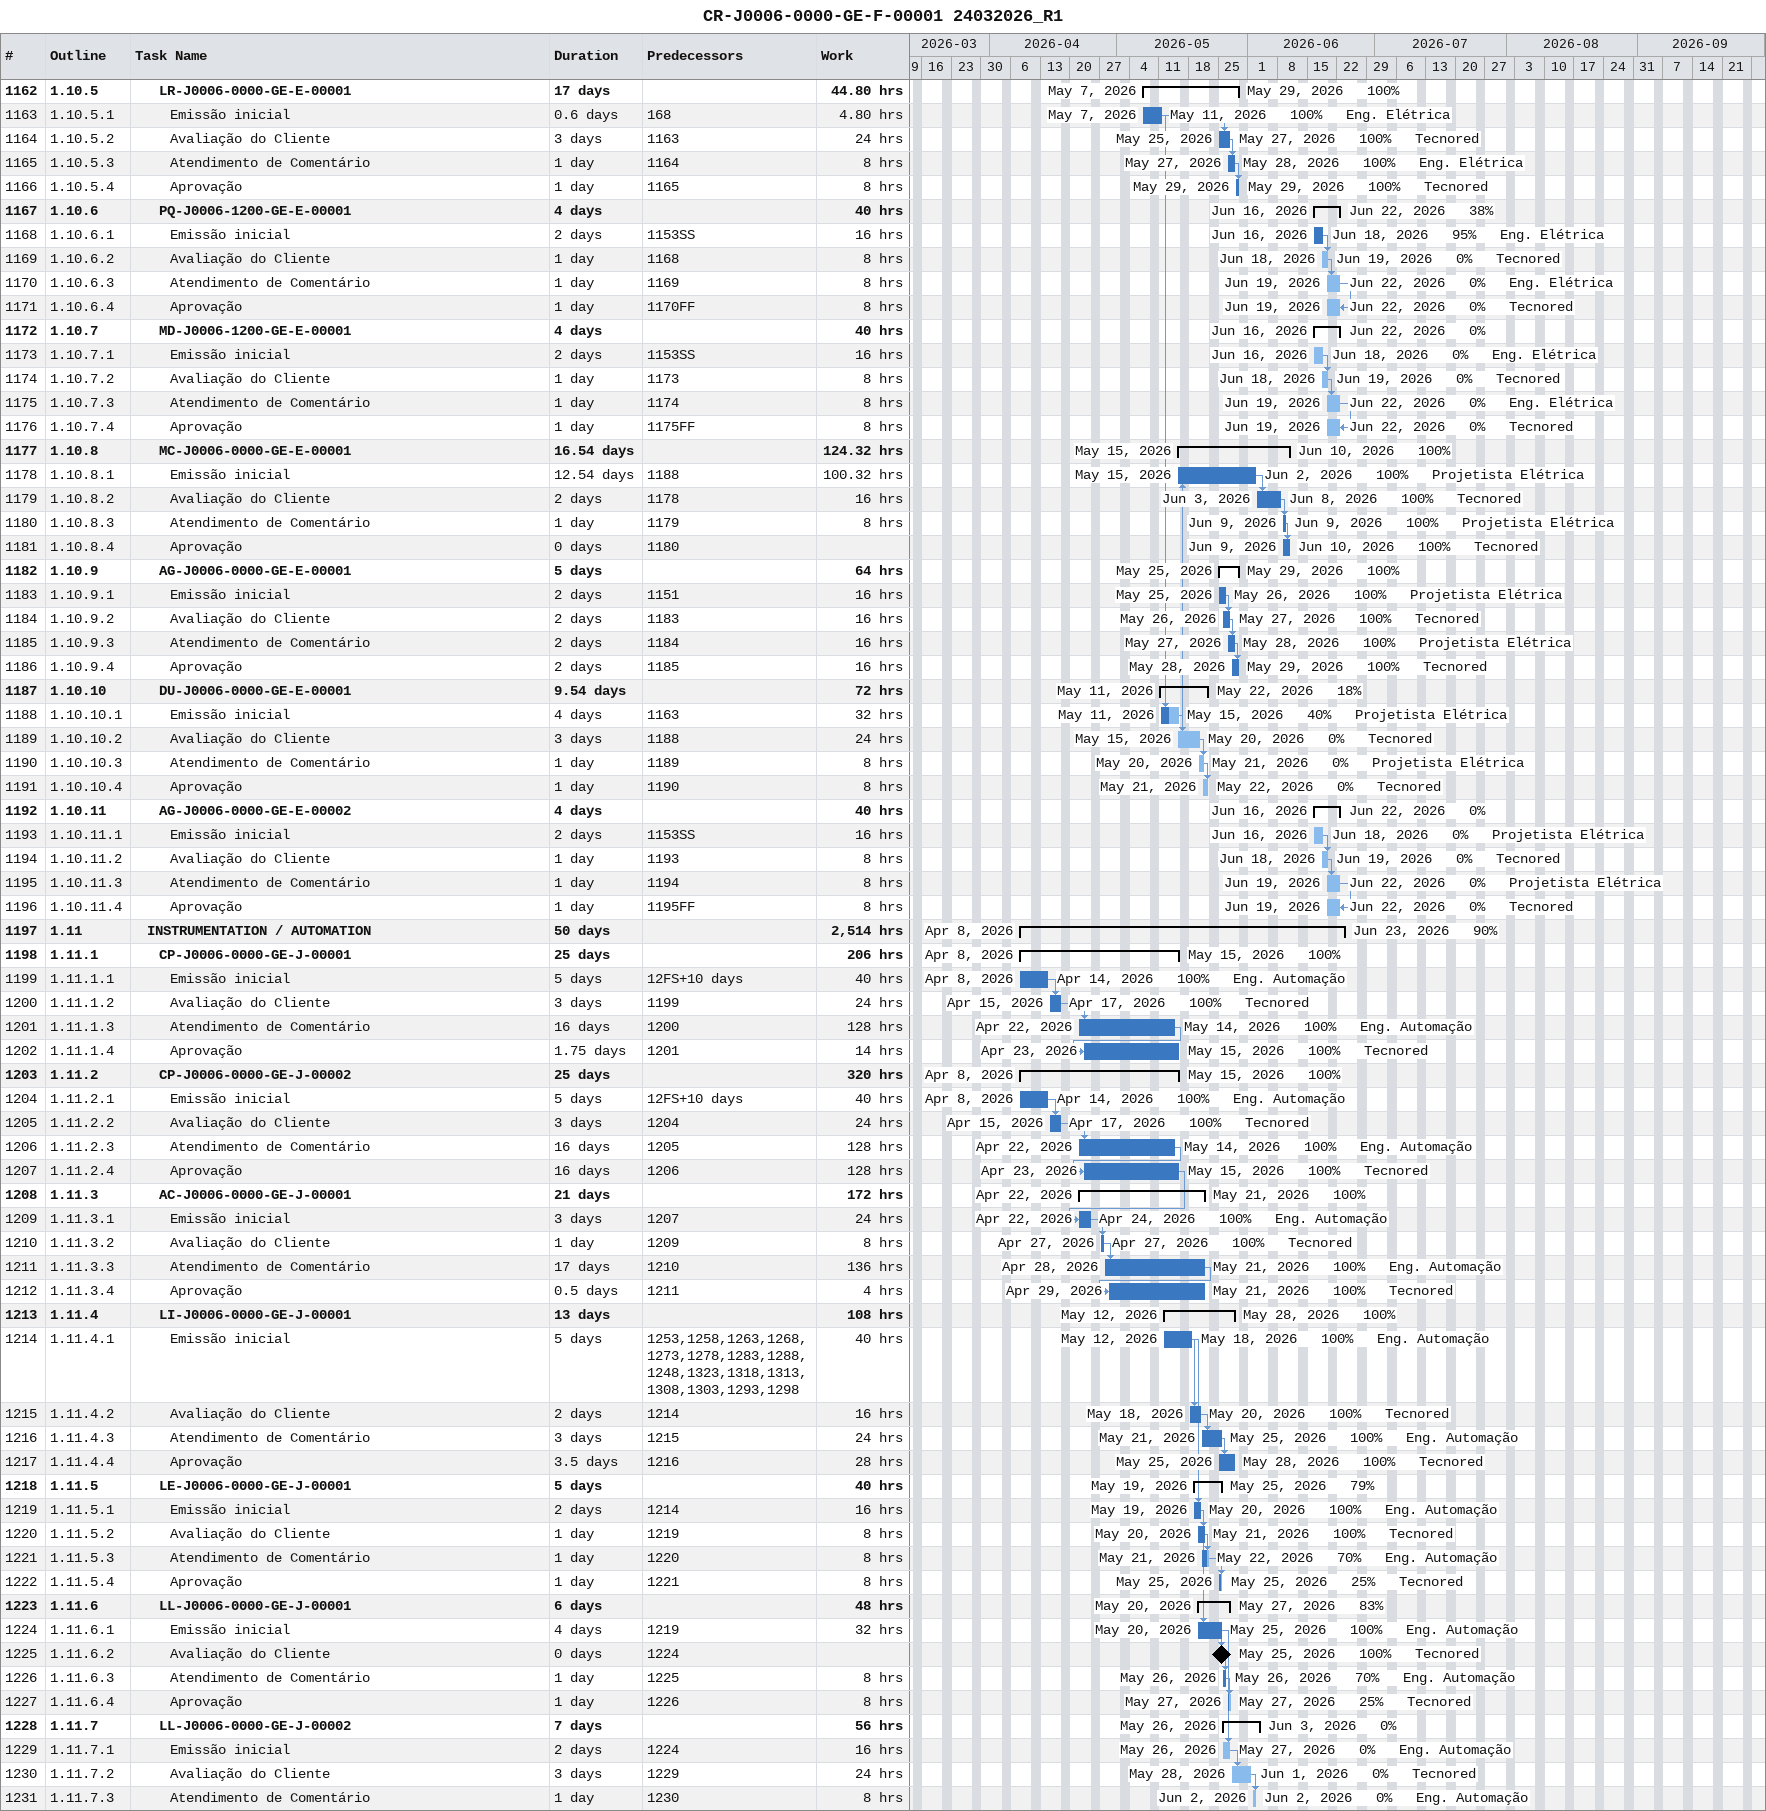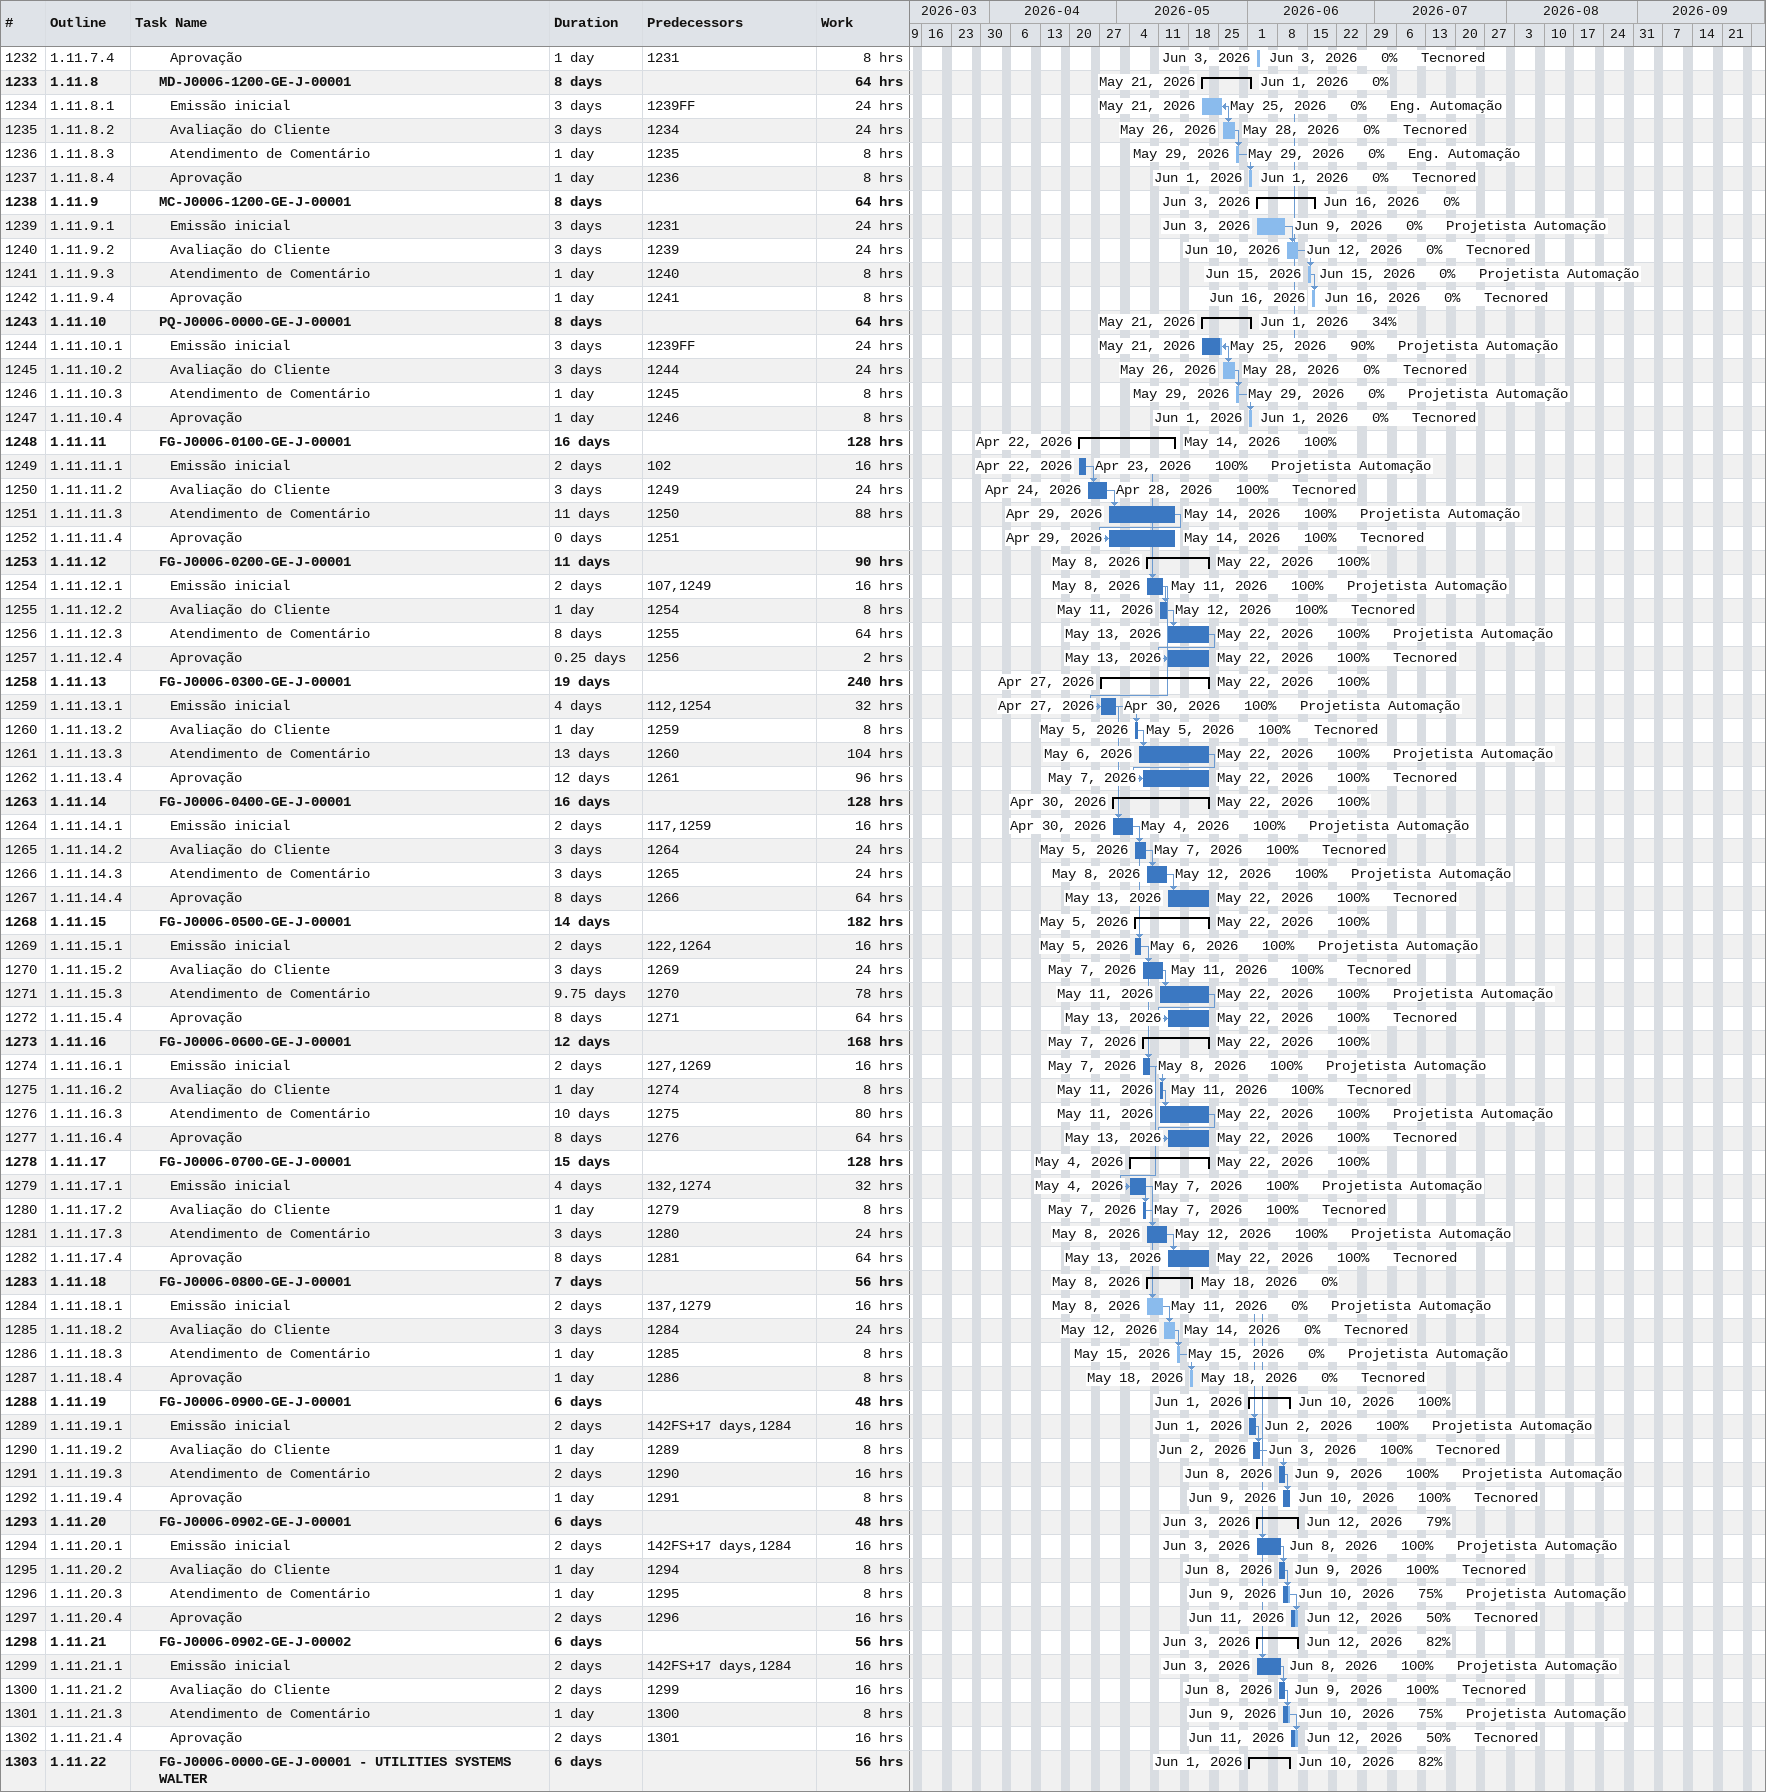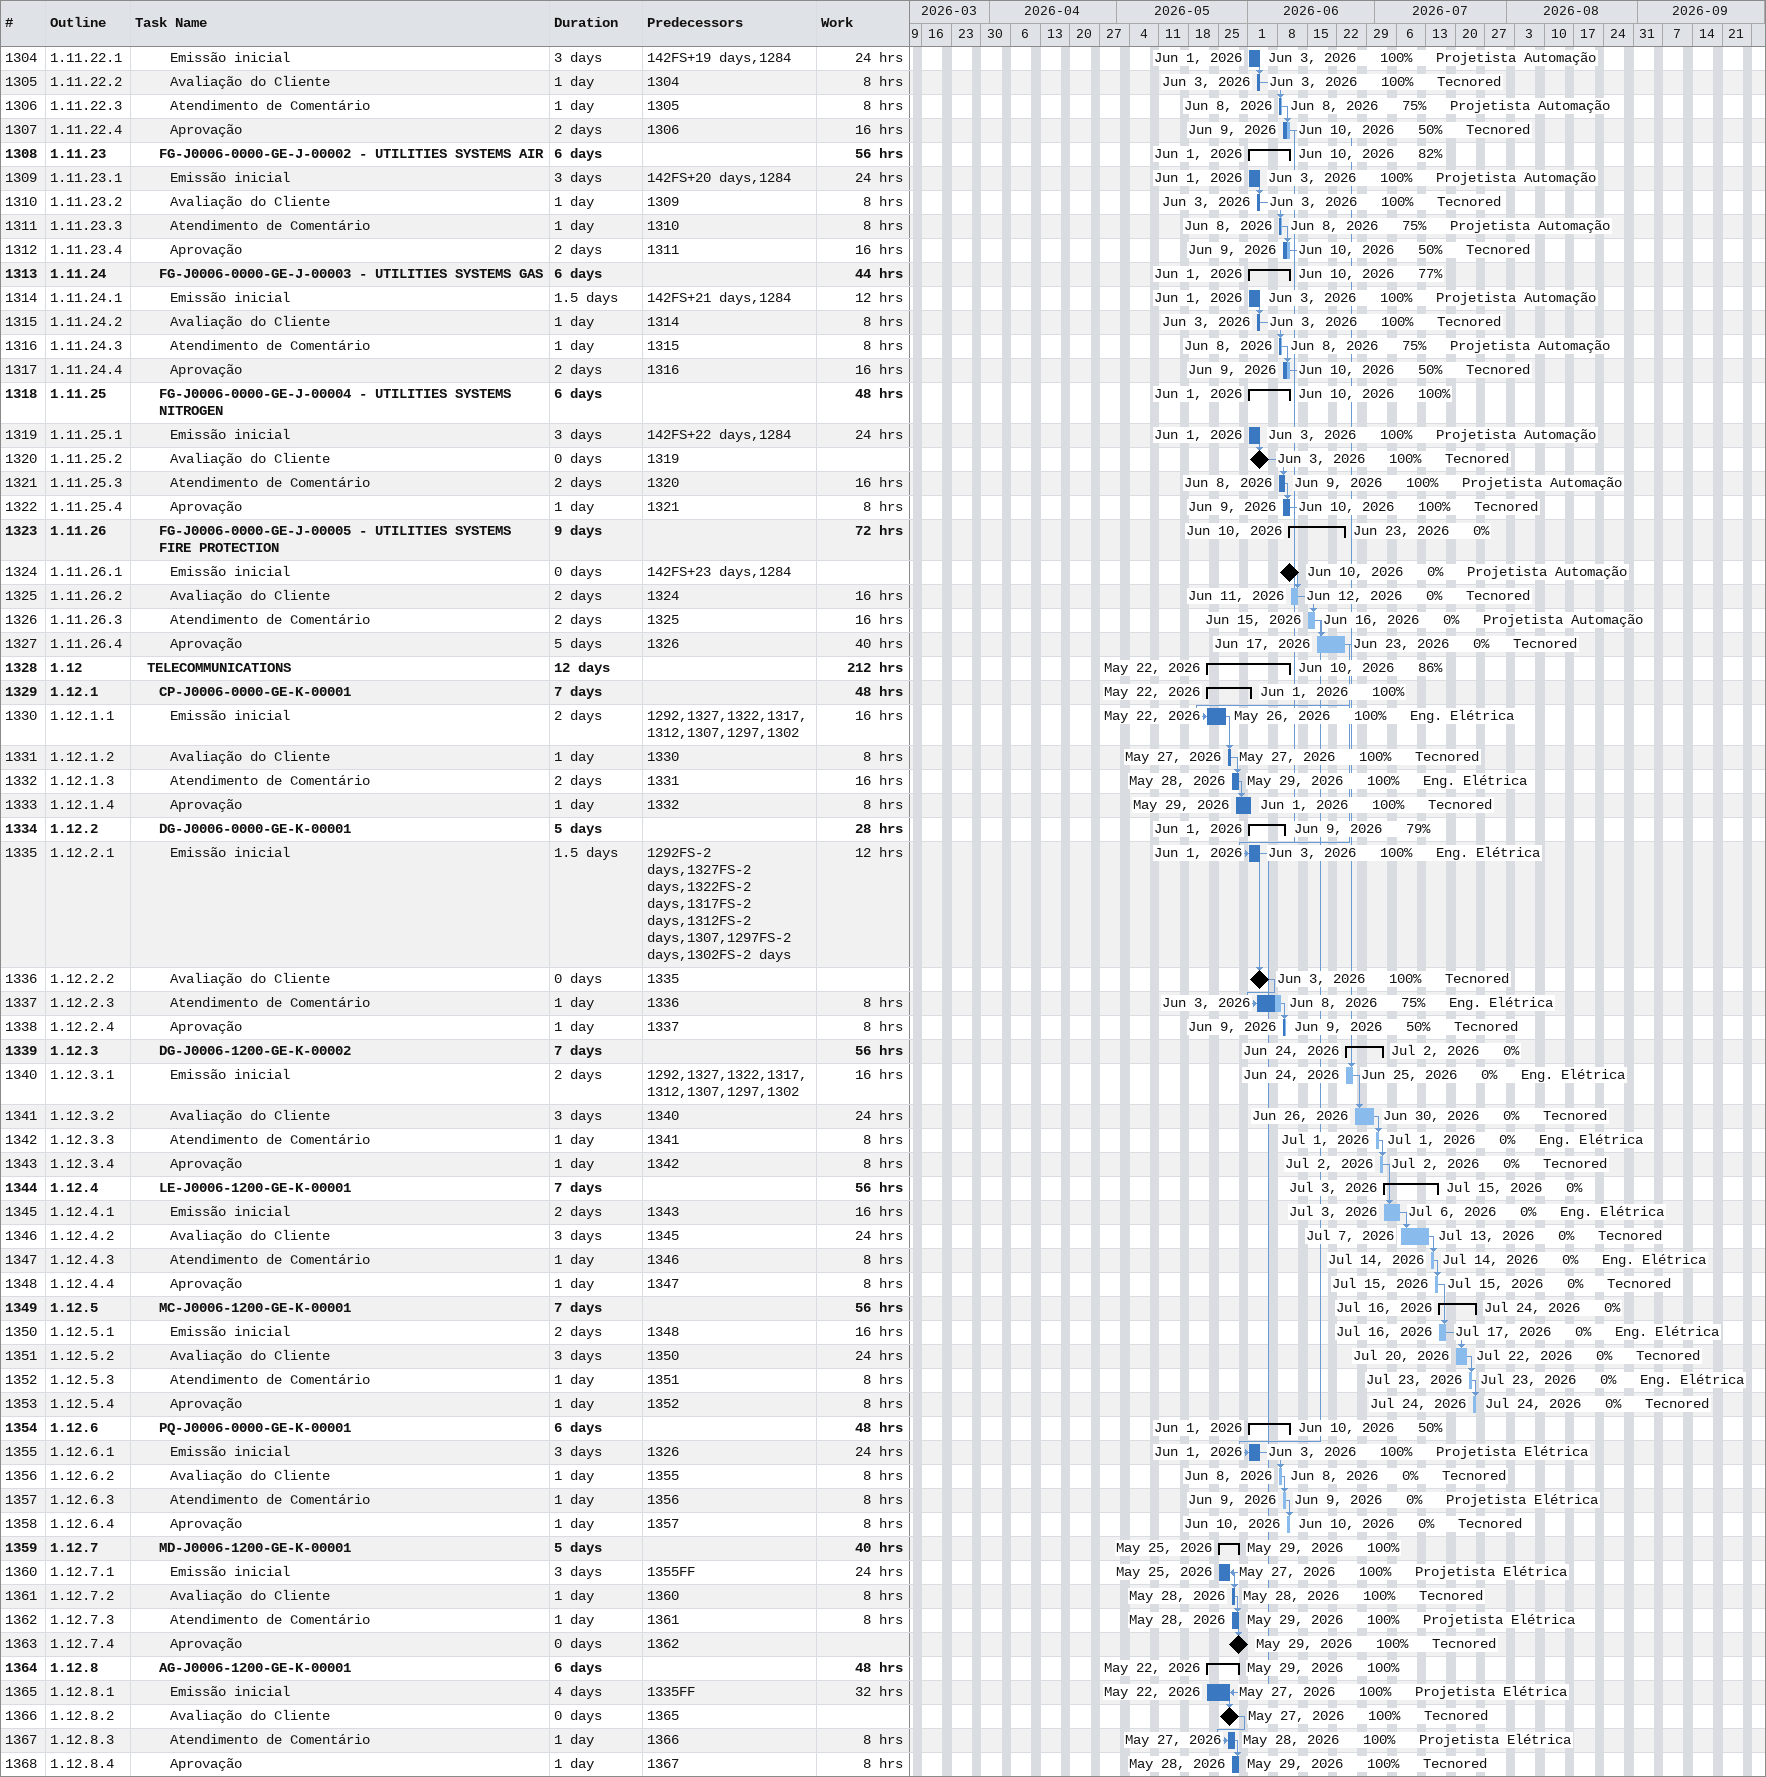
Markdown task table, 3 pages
CR-J0006-0000-GE-F-00001 24032026_R1

| ID | WBS | Task | Duration | Start | Finish | Predecessors | Resources | % complete | Work (h) |
|---|---|---|---|---|---|---|---|---|---|
| 1162 | 1.10.5 | **LR-J0006-0000-GE-E-00001** | 17d | 2026-05-07 | 2026-05-29 |  |  | 100 | 44.80 |
| 1163 | 1.10.5.1 | Emissão inicial | 0.6d | 2026-05-07 | 2026-05-11 | 168 | Eng. Elétrica | 100 | 4.80 |
| 1164 | 1.10.5.2 | Avaliação do Cliente | 3d | 2026-05-25 | 2026-05-27 | 1163 | Tecnored | 100 | 24 |
| 1165 | 1.10.5.3 | Atendimento de Comentário | 1d | 2026-05-27 | 2026-05-28 | 1164 | Eng. Elétrica | 100 | 8 |
| 1166 | 1.10.5.4 | Aprovação | 1d | 2026-05-29 | 2026-05-29 | 1165 | Tecnored | 100 | 8 |
| 1167 | 1.10.6 | **PQ-J0006-1200-GE-E-00001** | 4d | 2026-06-16 | 2026-06-22 |  |  | 38 | 40 |
| 1168 | 1.10.6.1 | Emissão inicial | 2d | 2026-06-16 | 2026-06-18 | 1153SS | Eng. Elétrica | 95 | 16 |
| 1169 | 1.10.6.2 | Avaliação do Cliente | 1d | 2026-06-18 | 2026-06-19 | 1168 | Tecnored | 0 | 8 |
| 1170 | 1.10.6.3 | Atendimento de Comentário | 1d | 2026-06-19 | 2026-06-22 | 1169 | Eng. Elétrica | 0 | 8 |
| 1171 | 1.10.6.4 | Aprovação | 1d | 2026-06-19 | 2026-06-22 | 1170FF | Tecnored | 0 | 8 |
| 1172 | 1.10.7 | **MD-J0006-1200-GE-E-00001** | 4d | 2026-06-16 | 2026-06-22 |  |  | 0 | 40 |
| 1173 | 1.10.7.1 | Emissão inicial | 2d | 2026-06-16 | 2026-06-18 | 1153SS | Eng. Elétrica | 0 | 16 |
| 1174 | 1.10.7.2 | Avaliação do Cliente | 1d | 2026-06-18 | 2026-06-19 | 1173 | Tecnored | 0 | 8 |
| 1175 | 1.10.7.3 | Atendimento de Comentário | 1d | 2026-06-19 | 2026-06-22 | 1174 | Eng. Elétrica | 0 | 8 |
| 1176 | 1.10.7.4 | Aprovação | 1d | 2026-06-19 | 2026-06-22 | 1175FF | Tecnored | 0 | 8 |
| 1177 | 1.10.8 | **MC-J0006-0000-GE-E-00001** | 16.54d | 2026-05-15 | 2026-06-10 |  |  | 100 | 124.32 |
| 1178 | 1.10.8.1 | Emissão inicial | 12.54d | 2026-05-15 | 2026-06-02 | 1188 | Projetista Elétrica | 100 | 100.32 |
| 1179 | 1.10.8.2 | Avaliação do Cliente | 2d | 2026-06-03 | 2026-06-08 | 1178 | Tecnored | 100 | 16 |
| 1180 | 1.10.8.3 | Atendimento de Comentário | 1d | 2026-06-09 | 2026-06-09 | 1179 | Projetista Elétrica | 100 | 8 |
| 1181 | 1.10.8.4 | Aprovação | 0d | 2026-06-09 | 2026-06-10 | 1180 | Tecnored | 100 |  |
| 1182 | 1.10.9 | **AG-J0006-0000-GE-E-00001** | 5d | 2026-05-25 | 2026-05-29 |  |  | 100 | 64 |
| 1183 | 1.10.9.1 | Emissão inicial | 2d | 2026-05-25 | 2026-05-26 | 1151 | Projetista Elétrica | 100 | 16 |
| 1184 | 1.10.9.2 | Avaliação do Cliente | 2d | 2026-05-26 | 2026-05-27 | 1183 | Tecnored | 100 | 16 |
| 1185 | 1.10.9.3 | Atendimento de Comentário | 2d | 2026-05-27 | 2026-05-28 | 1184 | Projetista Elétrica | 100 | 16 |
| 1186 | 1.10.9.4 | Aprovação | 2d | 2026-05-28 | 2026-05-29 | 1185 | Tecnored | 100 | 16 |
| 1187 | 1.10.10 | **DU-J0006-0000-GE-E-00001** | 9.54d | 2026-05-11 | 2026-05-22 |  |  | 18 | 72 |
| 1188 | 1.10.10.1 | Emissão inicial | 4d | 2026-05-11 | 2026-05-15 | 1163 | Projetista Elétrica | 40 | 32 |
| 1189 | 1.10.10.2 | Avaliação do Cliente | 3d | 2026-05-15 | 2026-05-20 | 1188 | Tecnored | 0 | 24 |
| 1190 | 1.10.10.3 | Atendimento de Comentário | 1d | 2026-05-20 | 2026-05-21 | 1189 | Projetista Elétrica | 0 | 8 |
| 1191 | 1.10.10.4 | Aprovação | 1d | 2026-05-21 | 2026-05-22 | 1190 | Tecnored | 0 | 8 |
| 1192 | 1.10.11 | **AG-J0006-0000-GE-E-00002** | 4d | 2026-06-16 | 2026-06-22 |  |  | 0 | 40 |
| 1193 | 1.10.11.1 | Emissão inicial | 2d | 2026-06-16 | 2026-06-18 | 1153SS | Projetista Elétrica | 0 | 16 |
| 1194 | 1.10.11.2 | Avaliação do Cliente | 1d | 2026-06-18 | 2026-06-19 | 1193 | Tecnored | 0 | 8 |
| 1195 | 1.10.11.3 | Atendimento de Comentário | 1d | 2026-06-19 | 2026-06-22 | 1194 | Projetista Elétrica | 0 | 8 |
| 1196 | 1.10.11.4 | Aprovação | 1d | 2026-06-19 | 2026-06-22 | 1195FF | Tecnored | 0 | 8 |
| 1197 | 1.11 | **INSTRUMENTATION / AUTOMATION** | 50d | 2026-04-08 | 2026-06-23 |  |  | 90 | 2514 |
| 1198 | 1.11.1 | **CP-J0006-0000-GE-J-00001** | 25d | 2026-04-08 | 2026-05-15 |  |  | 100 | 206 |
| 1199 | 1.11.1.1 | Emissão inicial | 5d | 2026-04-08 | 2026-04-14 | 12FS+10d | Eng. Automação | 100 | 40 |
| 1200 | 1.11.1.2 | Avaliação do Cliente | 3d | 2026-04-15 | 2026-04-17 | 1199 | Tecnored | 100 | 24 |
| 1201 | 1.11.1.3 | Atendimento de Comentário | 16d | 2026-04-22 | 2026-05-14 | 1200 | Eng. Automação | 100 | 128 |
| 1202 | 1.11.1.4 | Aprovação | 1.75d | 2026-04-23 | 2026-05-15 | 1201 | Tecnored | 100 | 14 |
| 1203 | 1.11.2 | **CP-J0006-0000-GE-J-00002** | 25d | 2026-04-08 | 2026-05-15 |  |  | 100 | 320 |
| 1204 | 1.11.2.1 | Emissão inicial | 5d | 2026-04-08 | 2026-04-14 | 12FS+10d | Eng. Automação | 100 | 40 |
| 1205 | 1.11.2.2 | Avaliação do Cliente | 3d | 2026-04-15 | 2026-04-17 | 1204 | Tecnored | 100 | 24 |
| 1206 | 1.11.2.3 | Atendimento de Comentário | 16d | 2026-04-22 | 2026-05-14 | 1205 | Eng. Automação | 100 | 128 |
| 1207 | 1.11.2.4 | Aprovação | 16d | 2026-04-23 | 2026-05-15 | 1206 | Tecnored | 100 | 128 |
| 1208 | 1.11.3 | **AC-J0006-0000-GE-J-00001** | 21d | 2026-04-22 | 2026-05-21 |  |  | 100 | 172 |
| 1209 | 1.11.3.1 | Emissão inicial | 3d | 2026-04-22 | 2026-04-24 | 1207 | Eng. Automação | 100 | 24 |
| 1210 | 1.11.3.2 | Avaliação do Cliente | 1d | 2026-04-27 | 2026-04-27 | 1209 | Tecnored | 100 | 8 |
| 1211 | 1.11.3.3 | Atendimento de Comentário | 17d | 2026-04-28 | 2026-05-21 | 1210 | Eng. Automação | 100 | 136 |
| 1212 | 1.11.3.4 | Aprovação | 0.5d | 2026-04-29 | 2026-05-21 | 1211 | Tecnored | 100 | 4 |
| 1213 | 1.11.4 | **LI-J0006-0000-GE-J-00001** | 13d | 2026-05-12 | 2026-05-28 |  |  | 100 | 108 |
| 1214 | 1.11.4.1 | Emissão inicial | 5d | 2026-05-12 | 2026-05-18 | 1253, 1258, 1263, 1268, 1273, 1278, 1283, 1288, 1248, 1323, 1318, 1313, 1308, 1303, 1293, 1298 | Eng. Automação | 100 | 40 |
| 1215 | 1.11.4.2 | Avaliação do Cliente | 2d | 2026-05-18 | 2026-05-20 | 1214 | Tecnored | 100 | 16 |
| 1216 | 1.11.4.3 | Atendimento de Comentário | 3d | 2026-05-21 | 2026-05-25 | 1215 | Eng. Automação | 100 | 24 |
| 1217 | 1.11.4.4 | Aprovação | 3.5d | 2026-05-25 | 2026-05-28 | 1216 | Tecnored | 100 | 28 |
| 1218 | 1.11.5 | **LE-J0006-0000-GE-J-00001** | 5d | 2026-05-19 | 2026-05-25 |  |  | 79 | 40 |
| 1219 | 1.11.5.1 | Emissão inicial | 2d | 2026-05-19 | 2026-05-20 | 1214 | Eng. Automação | 100 | 16 |
| 1220 | 1.11.5.2 | Avaliação do Cliente | 1d | 2026-05-20 | 2026-05-21 | 1219 | Tecnored | 100 | 8 |
| 1221 | 1.11.5.3 | Atendimento de Comentário | 1d | 2026-05-21 | 2026-05-22 | 1220 | Eng. Automação | 70 | 8 |
| 1222 | 1.11.5.4 | Aprovação | 1d | 2026-05-25 | 2026-05-25 | 1221 | Tecnored | 25 | 8 |
| 1223 | 1.11.6 | **LL-J0006-0000-GE-J-00001** | 6d | 2026-05-20 | 2026-05-27 |  |  | 83 | 48 |
| 1224 | 1.11.6.1 | Emissão inicial | 4d | 2026-05-20 | 2026-05-25 | 1219 | Eng. Automação | 100 | 32 |
| 1225 | 1.11.6.2 | Avaliação do Cliente | 0d | 2026-05-25 | 2026-05-25 | 1224 | Tecnored | 100 |  |
| 1226 | 1.11.6.3 | Atendimento de Comentário | 1d | 2026-05-26 | 2026-05-26 | 1225 | Eng. Automação | 70 | 8 |
| 1227 | 1.11.6.4 | Aprovação | 1d | 2026-05-27 | 2026-05-27 | 1226 | Tecnored | 25 | 8 |
| 1228 | 1.11.7 | **LL-J0006-0000-GE-J-00002** | 7d | 2026-05-26 | 2026-06-03 |  |  | 0 | 56 |
| 1229 | 1.11.7.1 | Emissão inicial | 2d | 2026-05-26 | 2026-05-27 | 1224 | Eng. Automação | 0 | 16 |
| 1230 | 1.11.7.2 | Avaliação do Cliente | 3d | 2026-05-28 | 2026-06-01 | 1229 | Tecnored | 0 | 24 |
| 1231 | 1.11.7.3 | Atendimento de Comentário | 1d | 2026-06-02 | 2026-06-02 | 1230 | Eng. Automação | 0 | 8 |
| 1232 | 1.11.7.4 | Aprovação | 1d | 2026-06-03 | 2026-06-03 | 1231 | Tecnored | 0 | 8 |
| 1233 | 1.11.8 | **MD-J0006-1200-GE-J-00001** | 8d | 2026-05-21 | 2026-06-01 |  |  | 0 | 64 |
| 1234 | 1.11.8.1 | Emissão inicial | 3d | 2026-05-21 | 2026-05-25 | 1239FF | Eng. Automação | 0 | 24 |
| 1235 | 1.11.8.2 | Avaliação do Cliente | 3d | 2026-05-26 | 2026-05-28 | 1234 | Tecnored | 0 | 24 |
| 1236 | 1.11.8.3 | Atendimento de Comentário | 1d | 2026-05-29 | 2026-05-29 | 1235 | Eng. Automação | 0 | 8 |
| 1237 | 1.11.8.4 | Aprovação | 1d | 2026-06-01 | 2026-06-01 | 1236 | Tecnored | 0 | 8 |
| 1238 | 1.11.9 | **MC-J0006-1200-GE-J-00001** | 8d | 2026-06-03 | 2026-06-16 |  |  | 0 | 64 |
| 1239 | 1.11.9.1 | Emissão inicial | 3d | 2026-06-03 | 2026-06-09 | 1231 | Projetista Automação | 0 | 24 |
| 1240 | 1.11.9.2 | Avaliação do Cliente | 3d | 2026-06-10 | 2026-06-12 | 1239 | Tecnored | 0 | 24 |
| 1241 | 1.11.9.3 | Atendimento de Comentário | 1d | 2026-06-15 | 2026-06-15 | 1240 | Projetista Automação | 0 | 8 |
| 1242 | 1.11.9.4 | Aprovação | 1d | 2026-06-16 | 2026-06-16 | 1241 | Tecnored | 0 | 8 |
| 1243 | 1.11.10 | **PQ-J0006-0000-GE-J-00001** | 8d | 2026-05-21 | 2026-06-01 |  |  | 34 | 64 |
| 1244 | 1.11.10.1 | Emissão inicial | 3d | 2026-05-21 | 2026-05-25 | 1239FF | Projetista Automação | 90 | 24 |
| 1245 | 1.11.10.2 | Avaliação do Cliente | 3d | 2026-05-26 | 2026-05-28 | 1244 | Tecnored | 0 | 24 |
| 1246 | 1.11.10.3 | Atendimento de Comentário | 1d | 2026-05-29 | 2026-05-29 | 1245 | Projetista Automação | 0 | 8 |
| 1247 | 1.11.10.4 | Aprovação | 1d | 2026-06-01 | 2026-06-01 | 1246 | Tecnored | 0 | 8 |
| 1248 | 1.11.11 | **FG-J0006-0100-GE-J-00001** | 16d | 2026-04-22 | 2026-05-14 |  |  | 100 | 128 |
| 1249 | 1.11.11.1 | Emissão inicial | 2d | 2026-04-22 | 2026-04-23 | 102 | Projetista Automação | 100 | 16 |
| 1250 | 1.11.11.2 | Avaliação do Cliente | 3d | 2026-04-24 | 2026-04-28 | 1249 | Tecnored | 100 | 24 |
| 1251 | 1.11.11.3 | Atendimento de Comentário | 11d | 2026-04-29 | 2026-05-14 | 1250 | Projetista Automação | 100 | 88 |
| 1252 | 1.11.11.4 | Aprovação | 0d | 2026-04-29 | 2026-05-14 | 1251 | Tecnored | 100 |  |
| 1253 | 1.11.12 | **FG-J0006-0200-GE-J-00001** | 11d | 2026-05-08 | 2026-05-22 |  |  | 100 | 90 |
| 1254 | 1.11.12.1 | Emissão inicial | 2d | 2026-05-08 | 2026-05-11 | 107, 1249 | Projetista Automação | 100 | 16 |
| 1255 | 1.11.12.2 | Avaliação do Cliente | 1d | 2026-05-11 | 2026-05-12 | 1254 | Tecnored | 100 | 8 |
| 1256 | 1.11.12.3 | Atendimento de Comentário | 8d | 2026-05-13 | 2026-05-22 | 1255 | Projetista Automação | 100 | 64 |
| 1257 | 1.11.12.4 | Aprovação | 0.25d | 2026-05-13 | 2026-05-22 | 1256 | Tecnored | 100 | 2 |
| 1258 | 1.11.13 | **FG-J0006-0300-GE-J-00001** | 19d | 2026-04-27 | 2026-05-22 |  |  | 100 | 240 |
| 1259 | 1.11.13.1 | Emissão inicial | 4d | 2026-04-27 | 2026-04-30 | 112, 1254 | Projetista Automação | 100 | 32 |
| 1260 | 1.11.13.2 | Avaliação do Cliente | 1d | 2026-05-05 | 2026-05-05 | 1259 | Tecnored | 100 | 8 |
| 1261 | 1.11.13.3 | Atendimento de Comentário | 13d | 2026-05-06 | 2026-05-22 | 1260 | Projetista Automação | 100 | 104 |
| 1262 | 1.11.13.4 | Aprovação | 12d | 2026-05-07 | 2026-05-22 | 1261 | Tecnored | 100 | 96 |
| 1263 | 1.11.14 | **FG-J0006-0400-GE-J-00001** | 16d | 2026-04-30 | 2026-05-22 |  |  | 100 | 128 |
| 1264 | 1.11.14.1 | Emissão inicial | 2d | 2026-04-30 | 2026-05-04 | 117, 1259 | Projetista Automação | 100 | 16 |
| 1265 | 1.11.14.2 | Avaliação do Cliente | 3d | 2026-05-05 | 2026-05-07 | 1264 | Tecnored | 100 | 24 |
| 1266 | 1.11.14.3 | Atendimento de Comentário | 3d | 2026-05-08 | 2026-05-12 | 1265 | Projetista Automação | 100 | 24 |
| 1267 | 1.11.14.4 | Aprovação | 8d | 2026-05-13 | 2026-05-22 | 1266 | Tecnored | 100 | 64 |
| 1268 | 1.11.15 | **FG-J0006-0500-GE-J-00001** | 14d | 2026-05-05 | 2026-05-22 |  |  | 100 | 182 |
| 1269 | 1.11.15.1 | Emissão inicial | 2d | 2026-05-05 | 2026-05-06 | 122, 1264 | Projetista Automação | 100 | 16 |
| 1270 | 1.11.15.2 | Avaliação do Cliente | 3d | 2026-05-07 | 2026-05-11 | 1269 | Tecnored | 100 | 24 |
| 1271 | 1.11.15.3 | Atendimento de Comentário | 9.75d | 2026-05-11 | 2026-05-22 | 1270 | Projetista Automação | 100 | 78 |
| 1272 | 1.11.15.4 | Aprovação | 8d | 2026-05-13 | 2026-05-22 | 1271 | Tecnored | 100 | 64 |
| 1273 | 1.11.16 | **FG-J0006-0600-GE-J-00001** | 12d | 2026-05-07 | 2026-05-22 |  |  | 100 | 168 |
| 1274 | 1.11.16.1 | Emissão inicial | 2d | 2026-05-07 | 2026-05-08 | 127, 1269 | Projetista Automação | 100 | 16 |
| 1275 | 1.11.16.2 | Avaliação do Cliente | 1d | 2026-05-11 | 2026-05-11 | 1274 | Tecnored | 100 | 8 |
| 1276 | 1.11.16.3 | Atendimento de Comentário | 10d | 2026-05-11 | 2026-05-22 | 1275 | Projetista Automação | 100 | 80 |
| 1277 | 1.11.16.4 | Aprovação | 8d | 2026-05-13 | 2026-05-22 | 1276 | Tecnored | 100 | 64 |
| 1278 | 1.11.17 | **FG-J0006-0700-GE-J-00001** | 15d | 2026-05-04 | 2026-05-22 |  |  | 100 | 128 |
| 1279 | 1.11.17.1 | Emissão inicial | 4d | 2026-05-04 | 2026-05-07 | 132, 1274 | Projetista Automação | 100 | 32 |
| 1280 | 1.11.17.2 | Avaliação do Cliente | 1d | 2026-05-07 | 2026-05-07 | 1279 | Tecnored | 100 | 8 |
| 1281 | 1.11.17.3 | Atendimento de Comentário | 3d | 2026-05-08 | 2026-05-12 | 1280 | Projetista Automação | 100 | 24 |
| 1282 | 1.11.17.4 | Aprovação | 8d | 2026-05-13 | 2026-05-22 | 1281 | Tecnored | 100 | 64 |
| 1283 | 1.11.18 | **FG-J0006-0800-GE-J-00001** | 7d | 2026-05-08 | 2026-05-18 |  |  | 0 | 56 |
| 1284 | 1.11.18.1 | Emissão inicial | 2d | 2026-05-08 | 2026-05-11 | 137, 1279 | Projetista Automação | 0 | 16 |
| 1285 | 1.11.18.2 | Avaliação do Cliente | 3d | 2026-05-12 | 2026-05-14 | 1284 | Tecnored | 0 | 24 |
| 1286 | 1.11.18.3 | Atendimento de Comentário | 1d | 2026-05-15 | 2026-05-15 | 1285 | Projetista Automação | 0 | 8 |
| 1287 | 1.11.18.4 | Aprovação | 1d | 2026-05-18 | 2026-05-18 | 1286 | Tecnored | 0 | 8 |
| 1288 | 1.11.19 | **FG-J0006-0900-GE-J-00001** | 6d | 2026-06-01 | 2026-06-10 |  |  | 100 | 48 |
| 1289 | 1.11.19.1 | Emissão inicial | 2d | 2026-06-01 | 2026-06-02 | 142FS+17d, 1284 | Projetista Automação | 100 | 16 |
| 1290 | 1.11.19.2 | Avaliação do Cliente | 1d | 2026-06-02 | 2026-06-03 | 1289 | Tecnored | 100 | 8 |
| 1291 | 1.11.19.3 | Atendimento de Comentário | 2d | 2026-06-08 | 2026-06-09 | 1290 | Projetista Automação | 100 | 16 |
| 1292 | 1.11.19.4 | Aprovação | 1d | 2026-06-09 | 2026-06-10 | 1291 | Tecnored | 100 | 8 |
| 1293 | 1.11.20 | **FG-J0006-0902-GE-J-00001** | 6d | 2026-06-03 | 2026-06-12 |  |  | 79 | 48 |
| 1294 | 1.11.20.1 | Emissão inicial | 2d | 2026-06-03 | 2026-06-08 | 142FS+17d, 1284 | Projetista Automação | 100 | 16 |
| 1295 | 1.11.20.2 | Avaliação do Cliente | 1d | 2026-06-08 | 2026-06-09 | 1294 | Tecnored | 100 | 8 |
| 1296 | 1.11.20.3 | Atendimento de Comentário | 1d | 2026-06-09 | 2026-06-10 | 1295 | Projetista Automação | 75 | 8 |
| 1297 | 1.11.20.4 | Aprovação | 2d | 2026-06-11 | 2026-06-12 | 1296 | Tecnored | 50 | 16 |
| 1298 | 1.11.21 | **FG-J0006-0902-GE-J-00002** | 6d | 2026-06-03 | 2026-06-12 |  |  | 82 | 56 |
| 1299 | 1.11.21.1 | Emissão inicial | 2d | 2026-06-03 | 2026-06-08 | 142FS+17d, 1284 | Projetista Automação | 100 | 16 |
| 1300 | 1.11.21.2 | Avaliação do Cliente | 2d | 2026-06-08 | 2026-06-09 | 1299 | Tecnored | 100 | 16 |
| 1301 | 1.11.21.3 | Atendimento de Comentário | 1d | 2026-06-09 | 2026-06-10 | 1300 | Projetista Automação | 75 | 8 |
| 1302 | 1.11.21.4 | Aprovação | 2d | 2026-06-11 | 2026-06-12 | 1301 | Tecnored | 50 | 16 |
| 1303 | 1.11.22 | **FG-J0006-0000-GE-J-00001 - UTILITIES SYSTEMS WALTER** | 6d | 2026-06-01 | 2026-06-10 |  |  | 82 | 56 |
| 1304 | 1.11.22.1 | Emissão inicial | 3d | 2026-06-01 | 2026-06-03 | 142FS+19d, 1284 | Projetista Automação | 100 | 24 |
| 1305 | 1.11.22.2 | Avaliação do Cliente | 1d | 2026-06-03 | 2026-06-03 | 1304 | Tecnored | 100 | 8 |
| 1306 | 1.11.22.3 | Atendimento de Comentário | 1d | 2026-06-08 | 2026-06-08 | 1305 | Projetista Automação | 75 | 8 |
| 1307 | 1.11.22.4 | Aprovação | 2d | 2026-06-09 | 2026-06-10 | 1306 | Tecnored | 50 | 16 |
| 1308 | 1.11.23 | **FG-J0006-0000-GE-J-00002 - UTILITIES SYSTEMS AIR** | 6d | 2026-06-01 | 2026-06-10 |  |  | 82 | 56 |
| 1309 | 1.11.23.1 | Emissão inicial | 3d | 2026-06-01 | 2026-06-03 | 142FS+20d, 1284 | Projetista Automação | 100 | 24 |
| 1310 | 1.11.23.2 | Avaliação do Cliente | 1d | 2026-06-03 | 2026-06-03 | 1309 | Tecnored | 100 | 8 |
| 1311 | 1.11.23.3 | Atendimento de Comentário | 1d | 2026-06-08 | 2026-06-08 | 1310 | Projetista Automação | 75 | 8 |
| 1312 | 1.11.23.4 | Aprovação | 2d | 2026-06-09 | 2026-06-10 | 1311 | Tecnored | 50 | 16 |
| 1313 | 1.11.24 | **FG-J0006-0000-GE-J-00003 - UTILITIES SYSTEMS GAS** | 6d | 2026-06-01 | 2026-06-10 |  |  | 77 | 44 |
| 1314 | 1.11.24.1 | Emissão inicial | 1.5d | 2026-06-01 | 2026-06-03 | 142FS+21d, 1284 | Projetista Automação | 100 | 12 |
| 1315 | 1.11.24.2 | Avaliação do Cliente | 1d | 2026-06-03 | 2026-06-03 | 1314 | Tecnored | 100 | 8 |
| 1316 | 1.11.24.3 | Atendimento de Comentário | 1d | 2026-06-08 | 2026-06-08 | 1315 | Projetista Automação | 75 | 8 |
| 1317 | 1.11.24.4 | Aprovação | 2d | 2026-06-09 | 2026-06-10 | 1316 | Tecnored | 50 | 16 |
| 1318 | 1.11.25 | **FG-J0006-0000-GE-J-00004 - UTILITIES SYSTEMS NITROGEN** | 6d | 2026-06-01 | 2026-06-10 |  |  | 100 | 48 |
| 1319 | 1.11.25.1 | Emissão inicial | 3d | 2026-06-01 | 2026-06-03 | 142FS+22d, 1284 | Projetista Automação | 100 | 24 |
| 1320 | 1.11.25.2 | Avaliação do Cliente | 0d | 2026-06-03 | 2026-06-03 | 1319 | Tecnored | 100 |  |
| 1321 | 1.11.25.3 | Atendimento de Comentário | 2d | 2026-06-08 | 2026-06-09 | 1320 | Projetista Automação | 100 | 16 |
| 1322 | 1.11.25.4 | Aprovação | 1d | 2026-06-09 | 2026-06-10 | 1321 | Tecnored | 100 | 8 |
| 1323 | 1.11.26 | **FG-J0006-0000-GE-J-00005 - UTILITIES SYSTEMS FIRE PROTECTION** | 9d | 2026-06-10 | 2026-06-23 |  |  | 0 | 72 |
| 1324 | 1.11.26.1 | Emissão inicial | 0d | 2026-06-10 | 2026-06-10 | 142FS+23d, 1284 | Projetista Automação | 0 |  |
| 1325 | 1.11.26.2 | Avaliação do Cliente | 2d | 2026-06-11 | 2026-06-12 | 1324 | Tecnored | 0 | 16 |
| 1326 | 1.11.26.3 | Atendimento de Comentário | 2d | 2026-06-15 | 2026-06-16 | 1325 | Projetista Automação | 0 | 16 |
| 1327 | 1.11.26.4 | Aprovação | 5d | 2026-06-17 | 2026-06-23 | 1326 | Tecnored | 0 | 40 |
| 1328 | 1.12 | **TELECOMMUNICATIONS** | 12d | 2026-05-22 | 2026-06-10 |  |  | 86 | 212 |
| 1329 | 1.12.1 | **CP-J0006-0000-GE-K-00001** | 7d | 2026-05-22 | 2026-06-01 |  |  | 100 | 48 |
| 1330 | 1.12.1.1 | Emissão inicial | 2d | 2026-05-22 | 2026-05-26 | 1292, 1327, 1322, 1317, 1312, 1307, 1297, 1302 | Eng. Elétrica | 100 | 16 |
| 1331 | 1.12.1.2 | Avaliação do Cliente | 1d | 2026-05-27 | 2026-05-27 | 1330 | Tecnored | 100 | 8 |
| 1332 | 1.12.1.3 | Atendimento de Comentário | 2d | 2026-05-28 | 2026-05-29 | 1331 | Eng. Elétrica | 100 | 16 |
| 1333 | 1.12.1.4 | Aprovação | 1d | 2026-05-29 | 2026-06-01 | 1332 | Tecnored | 100 | 8 |
| 1334 | 1.12.2 | **DG-J0006-0000-GE-K-00001** | 5d | 2026-06-01 | 2026-06-09 |  |  | 79 | 28 |
| 1335 | 1.12.2.1 | Emissão inicial | 1.5d | 2026-06-01 | 2026-06-03 | 1292FS-2d, 1327FS-2d, 1322FS-2d, 1317FS-2d, 1312FS-2d, 1307, 1297FS-2d, 1302FS-2d | Eng. Elétrica | 100 | 12 |
| 1336 | 1.12.2.2 | Avaliação do Cliente | 0d | 2026-06-03 | 2026-06-03 | 1335 | Tecnored | 100 |  |
| 1337 | 1.12.2.3 | Atendimento de Comentário | 1d | 2026-06-03 | 2026-06-08 | 1336 | Eng. Elétrica | 75 | 8 |
| 1338 | 1.12.2.4 | Aprovação | 1d | 2026-06-09 | 2026-06-09 | 1337 | Tecnored | 50 | 8 |
| 1339 | 1.12.3 | **DG-J0006-1200-GE-K-00002** | 7d | 2026-06-24 | 2026-07-02 |  |  | 0 | 56 |
| 1340 | 1.12.3.1 | Emissão inicial | 2d | 2026-06-24 | 2026-06-25 | 1292, 1327, 1322, 1317, 1312, 1307, 1297, 1302 | Eng. Elétrica | 0 | 16 |
| 1341 | 1.12.3.2 | Avaliação do Cliente | 3d | 2026-06-26 | 2026-06-30 | 1340 | Tecnored | 0 | 24 |
| 1342 | 1.12.3.3 | Atendimento de Comentário | 1d | 2026-07-01 | 2026-07-01 | 1341 | Eng. Elétrica | 0 | 8 |
| 1343 | 1.12.3.4 | Aprovação | 1d | 2026-07-02 | 2026-07-02 | 1342 | Tecnored | 0 | 8 |
| 1344 | 1.12.4 | **LE-J0006-1200-GE-K-00001** | 7d | 2026-07-03 | 2026-07-15 |  |  | 0 | 56 |
| 1345 | 1.12.4.1 | Emissão inicial | 2d | 2026-07-03 | 2026-07-06 | 1343 | Eng. Elétrica | 0 | 16 |
| 1346 | 1.12.4.2 | Avaliação do Cliente | 3d | 2026-07-07 | 2026-07-13 | 1345 | Tecnored | 0 | 24 |
| 1347 | 1.12.4.3 | Atendimento de Comentário | 1d | 2026-07-14 | 2026-07-14 | 1346 | Eng. Elétrica | 0 | 8 |
| 1348 | 1.12.4.4 | Aprovação | 1d | 2026-07-15 | 2026-07-15 | 1347 | Tecnored | 0 | 8 |
| 1349 | 1.12.5 | **MC-J0006-1200-GE-K-00001** | 7d | 2026-07-16 | 2026-07-24 |  |  | 0 | 56 |
| 1350 | 1.12.5.1 | Emissão inicial | 2d | 2026-07-16 | 2026-07-17 | 1348 | Eng. Elétrica | 0 | 16 |
| 1351 | 1.12.5.2 | Avaliação do Cliente | 3d | 2026-07-20 | 2026-07-22 | 1350 | Tecnored | 0 | 24 |
| 1352 | 1.12.5.3 | Atendimento de Comentário | 1d | 2026-07-23 | 2026-07-23 | 1351 | Eng. Elétrica | 0 | 8 |
| 1353 | 1.12.5.4 | Aprovação | 1d | 2026-07-24 | 2026-07-24 | 1352 | Tecnored | 0 | 8 |
| 1354 | 1.12.6 | **PQ-J0006-0000-GE-K-00001** | 6d | 2026-06-01 | 2026-06-10 |  |  | 50 | 48 |
| 1355 | 1.12.6.1 | Emissão inicial | 3d | 2026-06-01 | 2026-06-03 | 1326 | Projetista Elétrica | 100 | 24 |
| 1356 | 1.12.6.2 | Avaliação do Cliente | 1d | 2026-06-08 | 2026-06-08 | 1355 | Tecnored | 0 | 8 |
| 1357 | 1.12.6.3 | Atendimento de Comentário | 1d | 2026-06-09 | 2026-06-09 | 1356 | Projetista Elétrica | 0 | 8 |
| 1358 | 1.12.6.4 | Aprovação | 1d | 2026-06-10 | 2026-06-10 | 1357 | Tecnored | 0 | 8 |
| 1359 | 1.12.7 | **MD-J0006-1200-GE-K-00001** | 5d | 2026-05-25 | 2026-05-29 |  |  | 100 | 40 |
| 1360 | 1.12.7.1 | Emissão inicial | 3d | 2026-05-25 | 2026-05-27 | 1355FF | Projetista Elétrica | 100 | 24 |
| 1361 | 1.12.7.2 | Avaliação do Cliente | 1d | 2026-05-28 | 2026-05-28 | 1360 | Tecnored | 100 | 8 |
| 1362 | 1.12.7.3 | Atendimento de Comentário | 1d | 2026-05-28 | 2026-05-29 | 1361 | Projetista Elétrica | 100 | 8 |
| 1363 | 1.12.7.4 | Aprovação | 0d | 2026-05-29 | 2026-05-29 | 1362 | Tecnored | 100 |  |
| 1364 | 1.12.8 | **AG-J0006-1200-GE-K-00001** | 6d | 2026-05-22 | 2026-05-29 |  |  | 100 | 48 |
| 1365 | 1.12.8.1 | Emissão inicial | 4d | 2026-05-22 | 2026-05-27 | 1335FF | Projetista Elétrica | 100 | 32 |
| 1366 | 1.12.8.2 | Avaliação do Cliente | 0d | 2026-05-27 | 2026-05-27 | 1365 | Tecnored | 100 |  |
| 1367 | 1.12.8.3 | Atendimento de Comentário | 1d | 2026-05-27 | 2026-05-28 | 1366 | Projetista Elétrica | 100 | 8 |
| 1368 | 1.12.8.4 | Aprovação | 1d | 2026-05-28 | 2026-05-29 | 1367 | Tecnored | 100 | 8 |
